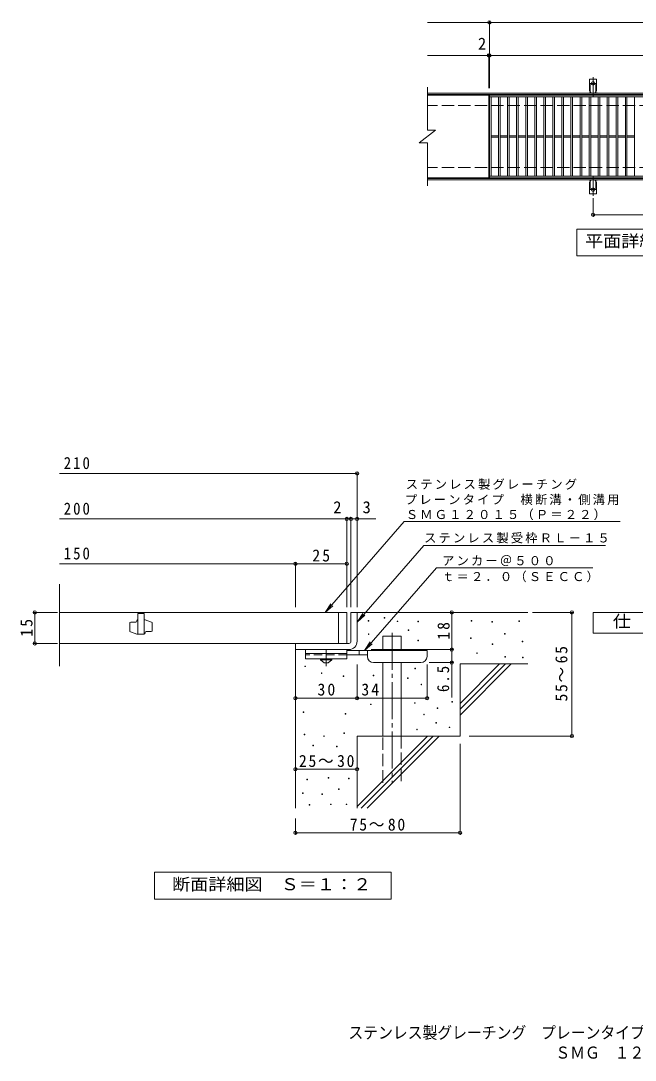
# Model space of a CAD drawing. Units: millimetres, scale not verified, with parts at other scales. Extents: x -329 to 310, y -275 to 236.
# Drawn here: x -329 to -31, y -275 to 230 of the extents above; entities that cross this region are included whole.
import ezdxf
from ezdxf.enums import TextEntityAlignment as Align

# ---------------------------------------------------------------- set-up
doc = ezdxf.new("R2010")
doc.units = ezdxf.units.MM
doc.header["$LTSCALE"] = 2
doc.header["$PDMODE"] = 32
doc.header["$PDSIZE"] = 1.6
for name, pattern in [('CHAIN1', [8, 5, -1, 1, -1]), ('CHAIN2', [12, 9, -1, 1, -1]), ('DASHED2', [3, 2, -1]), ('DASHED3', [4, 3, -1])]:
    doc.linetypes.add(name, pattern=pattern)
for name, color, linetype, lineweight in [('C-1', 2, 'Continuous', 9), ('C-2', 3, 'Continuous', 9), ('C-4', 7, 'Continuous', 9), ('C-5', 7, 'Continuous', 9), ('C-A', 3, 'Continuous', 9), ('D-0', 7, 'Continuous', 9), ('D-1', 2, 'Continuous', 9), ('D-2', 3, 'Continuous', 9), ('D-4', 7, 'Continuous', 9), ('D-5', 7, 'Continuous', 9), ('D-6', 6, 'Continuous', 9), ('D-9', 4, 'Continuous', 9)]:
    doc.layers.add(name, color=color, linetype=linetype, lineweight=lineweight)
doc.layers.add('F-5_F-5ﾚｲﾔ', color=2, linetype='Continuous')
doc.styles.add('ＭＳ ゴシック', font='')
doc.styles.get('ＭＳ ゴシック').set_extended_font_data('MS Gothic')

msp = doc.modelspace()

# ---------------------------------------------------------------- linework, layer by layer
at = {"layer": 'C-1'}
for p, q in [((129.139, 194.338), (-131.861, 194.338)), ((129.139, 193.738), (-131.861, 193.738)), ((129.139, 152.938), (-131.861, 152.938)), ((129.139, 152.338), (-131.861, 152.338))]:
    msp.add_line(p, q, dxfattribs=at)
at = {"layer": 'C-1', "linetype": 'DASHED3'}
for p, q in [((129.139, 188.338), (-131.861, 188.338)), ((129.139, 158.338), (-131.861, 158.338))]:
    msp.add_line(p, q, dxfattribs=at)
at = {"layer": 'C-2'}
for p, q in [((-131.861, 197.338), (-131.861, 176.338)), ((-102.061, 193.338), (-131.861, 193.338)), ((-102.061, 193.338), (-102.061, 153.338)), ((-101.661, 192.538), (97.139, 192.538)), ((-100.861, 154.138), (-100.861, 192.538)), ((-97.261, 154.138), (-97.261, 192.538)), ((-96.461, 154.138), (-96.461, 192.538)), ((-92.861, 154.138), (-92.861, 192.538)), ((-92.061, 154.138), (-92.061, 192.538)), ((-88.461, 154.138), (-88.461, 192.538)), ((-87.661, 154.138), (-87.661, 192.538)), ((-84.061, 154.138), (-84.061, 192.538)), ((-83.261, 154.138), (-83.261, 192.538)), ((-79.661, 154.138), (-79.661, 192.538)), ((-78.861, 154.138), (-78.861, 192.538)), ((-75.261, 154.138), (-75.261, 192.538)), ((-74.461, 154.138), (-74.461, 192.538)), ((-70.861, 154.138), (-70.861, 192.538)), ((-70.061, 154.138), (-70.061, 192.538)), ((-66.461, 154.138), (-66.461, 192.538)), ((-65.661, 154.138), (-65.661, 192.538)), ((-62.061, 154.138), (-62.061, 192.538)), ((-61.261, 154.138), (-61.261, 192.538)), ((-57.661, 154.138), (-57.661, 192.538)), ((-56.861, 154.138), (-56.861, 192.538)), ((-53.261, 154.138), (-53.261, 192.538)), ((-52.461, 154.138), (-52.461, 192.538)), ((-48.861, 154.138), (-48.861, 192.538)), ((-48.061, 154.138), (-48.061, 192.538)), ((-44.461, 154.138), (-44.461, 192.538)), ((-43.661, 154.138), (-43.661, 192.538)), ((-40.061, 154.138), (-40.061, 192.538)), ((-39.261, 154.138), (-39.261, 192.538)), ((-35.661, 154.138), (-35.661, 192.538)), ((-34.861, 154.138), (-34.861, 192.538)), ((-31.261, 154.138), (-31.261, 192.538)), ((-135.861, 170.338), (-127.861, 176.338)), ((-131.861, 176.338), (-127.861, 176.338)), ((-100.861, 173.638), (-97.261, 173.638)), ((-100.861, 173.038), (-97.261, 173.038)), ((-96.461, 173.638), (-92.861, 173.638)), ((-96.461, 173.038), (-92.861, 173.038)), ((-92.061, 173.638), (-88.461, 173.638)), ((-92.061, 173.038), (-88.461, 173.038)), ((-87.661, 173.638), (-84.061, 173.638)), ((-87.661, 173.038), (-84.061, 173.038)), ((-83.261, 173.638), (-79.661, 173.638)), ((-83.261, 173.038), (-79.661, 173.038)), ((-78.861, 173.638), (-75.261, 173.638)), ((-78.861, 173.038), (-75.261, 173.038)), ((-74.461, 173.638), (-70.861, 173.638)), ((-74.461, 173.038), (-70.861, 173.038)), ((-70.061, 173.638), (-66.461, 173.638)), ((-70.061, 173.038), (-66.461, 173.038)), ((-65.661, 173.638), (-62.061, 173.638)), ((-65.661, 173.038), (-62.061, 173.038)), ((-61.261, 173.638), (-57.661, 173.638)), ((-61.261, 173.038), (-57.661, 173.038)), ((-56.861, 173.638), (-53.261, 173.638)), ((-56.861, 173.038), (-53.261, 173.038)), ((-52.461, 173.638), (-48.861, 173.638)), ((-52.461, 173.038), (-48.861, 173.038)), ((-48.061, 173.638), (-44.461, 173.638)), ((-48.061, 173.038), (-44.461, 173.038)), ((-43.661, 173.638), (-40.061, 173.638)), ((-43.661, 173.038), (-40.061, 173.038)), ((-39.261, 173.638), (-35.661, 173.638)), ((-39.261, 173.038), (-35.661, 173.038)), ((-34.861, 173.638), (-31.261, 173.638)), ((-34.861, 173.038), (-31.261, 173.038)), ((-135.861, 170.338), (-131.861, 170.338)), ((-131.861, 170.338), (-131.861, 149.338)), ((-102.061, 153.338), (-131.861, 153.338)), ((97.139, 154.138), (-101.661, 154.138)), ((97.139, 153.338), (-101.661, 153.338))]:
    msp.add_line(p, q, dxfattribs=at)
msp.add_lwpolyline([(-101.661, 153.338), (-101.661, 193.338), (97.139, 193.338)], dxfattribs=at)
at = {"layer": 'C-4'}
for p, q in [((-131.861, 228.738), (129.139, 228.738)), ((-101.661, 196.738), (-101.661, 229.338)), ((-131.861, 212.738), (129.139, 212.738)), ((-102.061, 196.738), (-102.061, 213.338)), ((-51.361, 143.395), (-51.361, 134.738)), ((-51.361, 135.338), (48.639, 135.338))]:
    msp.add_line(p, q, dxfattribs=at)
for p in [(-101.661, 228.738), (-102.061, 212.738), (-101.661, 212.738), (-51.361, 135.338)]:
    msp.add_point(p, dxfattribs=at)
at = {"layer": 'C-5'}
msp.add_lwpolyline([(-59.261, 115.338), (-59.261, 128.338), (55.739, 128.338), (55.739, 115.338)], close=True, dxfattribs=at)
at = {"layer": 'C-A', "color": 7, "linetype": 'CHAIN2'}
for p, q in [((-51.361, 192.645), (-51.361, 202.125)), ((-52.516, 199.138), (-50.206, 199.138)), ((-51.361, 154.032), (-51.361, 144.552)), ((-52.516, 147.538), (-50.206, 147.538))]:
    msp.add_line(p, q, dxfattribs=at)
at = {"layer": 'C-A'}
for p, q in [((-53.111, 195.338), (-53.111, 201.138)), ((-49.611, 201.138), (-53.111, 201.138)), ((-49.611, 195.338), (-49.611, 201.138)), ((-53.111, 195.338), (-52.861, 195.338)), ((-52.961, 194.538), (-52.861, 194.538)), ((-49.862, 194.538), (-49.759, 194.538)), ((-49.611, 195.338), (-49.861, 195.338)), ((-52.961, 152.138), (-52.861, 152.138)), ((-49.862, 152.138), (-49.759, 152.138)), ((-53.111, 151.338), (-52.861, 151.338)), ((-53.111, 151.338), (-53.111, 145.538)), ((-49.611, 151.338), (-49.861, 151.338)), ((-49.611, 151.338), (-49.611, 145.538)), ((-49.611, 145.538), (-53.111, 145.538))]:
    msp.add_line(p, q, dxfattribs=at)
at = {"layer": 'C-A', "linetype": 'DASHED2'}
for p, q in [((-52.711, 195.309), (-52.711, 201.138)), ((-50.011, 195.309), (-50.011, 201.138)), ((-52.711, 151.367), (-52.711, 145.538)), ((-50.011, 151.367), (-50.011, 145.538))]:
    msp.add_line(p, q, dxfattribs=at)
at = {"layer": 'C-A'}
for centre in [(-51.361, 199.138), (-51.361, 147.538)]:
    msp.add_circle(centre, 0.85, dxfattribs=at)
for centre, start, end in [((-52.961, 194.138), 90.27596, 150.00047), ((-52.861, 194.938), 270, 90), ((-49.861, 194.938), 90, 269.8667), ((-49.761, 194.138), 29.99927, 89.75836), ((-52.961, 152.538), 209.99951, 269.72403), ((-52.861, 151.738), 270, 90), ((-49.861, 151.738), 90.13329, 270), ((-49.761, 152.538), 270.24162, 330.00072)]:
    msp.add_arc(centre, 0.4, start, end, dxfattribs=at)
at = {"layer": 'D-0'}
for points in [[(-152.874, -60.602), (-152.874, -60.302), (-152.575, -60.302), (-152.575, -60.602)], [(-160.552, -62.05), (-160.552, -61.75), (-160.252, -61.75), (-160.252, -62.05)], [(-146.448, -62.32), (-146.448, -62.02), (-146.148, -62.02), (-146.148, -62.32)], [(-136.46, -62.456), (-136.46, -62.156), (-136.16, -62.156), (-136.16, -62.456)], [(-110.608, -62.05), (-110.608, -61.75), (-110.308, -61.75), (-110.308, -62.05)], [(-100.457, -62.591), (-100.457, -62.291), (-100.157, -62.291), (-100.157, -62.591)], [(-87.463, -62.185), (-87.463, -61.885), (-87.163, -61.885), (-87.163, -62.185)], [(-160.52, -68.583), (-160.52, -68.283), (-160.22, -68.283), (-160.22, -68.583)], [(-141.197, -66.652), (-141.197, -66.351), (-140.897, -66.351), (-140.897, -66.652)], [(-110.879, -70.441), (-110.879, -70.141), (-110.579, -70.141), (-110.579, -70.441)], [(-94.418, -68.335), (-94.418, -68.035), (-94.118, -68.035), (-94.118, -68.335)], [(-136.472, -71.639), (-136.472, -71.339), (-136.172, -71.339), (-136.172, -71.639)], [(-100.322, -73.419), (-100.322, -73.119), (-100.022, -73.119), (-100.022, -73.419)], [(-85.708, -72.17), (-85.708, -71.87), (-85.408, -71.87), (-85.408, -72.17)], [(-107.888, -77.702), (-107.888, -77.402), (-107.588, -77.402), (-107.588, -77.702)], [(-94.161, -79.571), (-94.161, -79.27), (-93.861, -79.27), (-93.861, -79.571)], [(-85.577, -79.867), (-85.577, -79.567), (-85.277, -79.567), (-85.277, -79.867)], [(-191.42, -84.17), (-191.42, -83.87), (-191.12, -83.87), (-191.12, -84.17)], [(-137.873, -85.168), (-137.873, -84.868), (-137.573, -84.868), (-137.573, -85.168)], [(-183.35, -87.444), (-183.35, -87.143), (-183.05, -87.143), (-183.05, -87.444)], [(-172.691, -88.89), (-172.691, -88.59), (-172.391, -88.59), (-172.391, -88.89)], [(-158.171, -88.656), (-158.171, -88.356), (-157.872, -88.356), (-157.872, -88.656)], [(-141.478, -89.882), (-141.478, -89.582), (-141.178, -89.582), (-141.178, -89.882)], [(-134.936, -93.039), (-134.936, -92.739), (-134.636, -92.739), (-134.636, -93.039)], [(-159.421, -102.612), (-159.421, -102.312), (-159.12, -102.312), (-159.12, -102.612)], [(-138.031, -101.985), (-138.031, -101.685), (-137.731, -101.685), (-137.731, -101.985)], [(-127.003, -104.463), (-127.003, -104.163), (-126.703, -104.163), (-126.703, -104.463)], [(-119.955, -101.47), (-119.955, -101.17), (-119.655, -101.17), (-119.655, -101.47)], [(-192.208, -106.403), (-192.208, -106.103), (-191.908, -106.103), (-191.908, -106.403)], [(-171.751, -107.232), (-171.751, -106.932), (-171.451, -106.932), (-171.451, -107.232)], [(-133.638, -107.602), (-133.638, -107.302), (-133.338, -107.302), (-133.338, -107.602)], [(-137.038, -114.843), (-137.038, -114.543), (-136.737, -114.543), (-136.737, -114.843)], [(-127.68, -111.637), (-127.68, -111.337), (-127.38, -111.337), (-127.38, -111.637)], [(-121.309, -113.787), (-121.309, -113.487), (-121.009, -113.487), (-121.009, -113.787)], [(-191.725, -117.288), (-191.725, -116.988), (-191.425, -116.988), (-191.425, -117.288)], [(-182.22, -118.065), (-182.22, -117.765), (-181.92, -117.765), (-181.92, -118.065)], [(-172.463, -116.579), (-172.463, -116.279), (-172.163, -116.279), (-172.163, -116.579)], [(-187.438, -122.604), (-187.438, -122.304), (-187.138, -122.304), (-187.138, -122.604)], [(-176.034, -123.118), (-176.034, -122.818), (-175.734, -122.818), (-175.734, -123.118)], [(-190.43, -139.083), (-190.43, -138.783), (-190.13, -138.783), (-190.13, -139.083)], [(-180.076, -138.322), (-180.076, -138.022), (-179.776, -138.022), (-179.776, -138.322)], [(-170.102, -138.703), (-170.102, -138.403), (-169.802, -138.403), (-169.802, -138.703)], [(-192.562, -145.783), (-192.562, -145.483), (-192.262, -145.483), (-192.262, -145.783)], [(-183.121, -146.24), (-183.121, -145.94), (-182.821, -145.94), (-182.821, -146.24)], [(-175.051, -143.88), (-175.051, -143.58), (-174.751, -143.58), (-174.751, -143.88)], [(-189.288, -151.493), (-189.288, -151.193), (-188.988, -151.193), (-188.988, -151.493)], [(-178.934, -151.189), (-178.934, -150.889), (-178.634, -150.889), (-178.634, -151.189)], [(-171.321, -151.189), (-171.321, -150.889), (-171.021, -150.889), (-171.021, -151.189)]]:
    msp.add_lwpolyline(points, close=True, dxfattribs=at)
at = {"layer": 'D-1'}
for p, q in [((-168.977, -57.86), (-165.977, -57.86)), ((-168.977, -71.86), (-168.977, -57.86)), ((-165.977, -57.86), (-165.977, -71.86)), ((-195.979, -72.86), (-169.977, -72.86)), ((-195.977, -75.86), (-195.977, -72.86)), ((-169.977, -75.86), (-195.979, -75.86))]:
    msp.add_line(p, q, dxfattribs=at)
for centre, radius, start, end in [((-169.978, -71.86), 1, 270.02448, 0.01074), ((-169.977, -71.86), 4, 270, 0.00024), ((-169.977, -71.86), 1, 270, 0.0002)]:
    msp.add_arc(centre, radius, start, end, dxfattribs=at)
at = {"layer": 'D-2'}
for p, q in [((-310.511, -83.909), (-310.511, -44.12)), ((-170.977, -57.86), (-310.511, -57.86)), ((-272.477, -58.36), (-272.477, -68.36)), ((-269.477, -58.36), (-272.477, -58.36)), ((-269.477, -58.36), (-269.477, -68.36)), ((-174.977, -72.86), (-174.977, -57.86)), ((-170.977, -57.86), (-170.977, -72.86)), ((-276.477, -66.757), (-276.477, -63.11)), ((-275.977, -62.61), (-273.477, -62.61)), ((-272.977, -62.11), (-272.977, -61.86)), ((-268.977, -61.36), (-269.477, -61.36)), ((-265.809, -62.491), (-268.977, -61.36)), ((-265.477, -62.962), (-265.477, -66.61)), ((-276.145, -67.228), (-272.977, -68.36)), ((-269.477, -68.36), (-272.977, -68.36)), ((-268.977, -67.86), (-268.977, -67.61)), ((-268.477, -67.11), (-265.977, -67.11)), ((-310.511, -72.86), (-170.977, -72.86))]:
    msp.add_line(p, q, dxfattribs=at)
for centre, start, end in [((-275.977, -63.11), 90, 180), ((-273.477, -62.11), 270, 0), ((-272.477, -61.86), 90, 180), ((-265.977, -62.962), 0, 70.34616), ((-275.977, -66.757), 180, 250.34616), ((-269.477, -67.86), 270, 0), ((-268.477, -67.61), 90, 180), ((-265.977, -66.61), 270, 0)]:
    msp.add_arc(centre, 0.5, start, end, dxfattribs=at)
at = {"layer": 'D-4'}
for p, q in [((-165.977, -55.269), (-165.977, 10.314)), ((-310.511, 9.714), (-165.977, 9.714)), ((-310.511, -12.426), (-156.84, -12.426)), ((-170.977, -55.269), (-170.977, -11.826)), ((-168.977, -55.269), (-168.977, -11.826)), ((-195.977, -55.269), (-195.977, -33.576)), ((-311.581, -57.86), (-323.191, -57.86)), ((-322.591, -72.86), (-322.591, -57.86)), ((-119.986, -57.86), (-119.986, -75.86)), ((-80.771, -57.86), (-61.04, -57.86)), ((-61.64, -117.86), (-61.64, -57.86)), ((-311.581, -72.86), (-323.191, -72.86)), ((-159.177, -75.86), (-119.386, -75.86)), ((-119.986, -75.86), (-119.986, -99.21)), ((-165.977, -100.08), (-165.977, -83.16)), ((-131.977, -100.08), (-131.977, -83.16)), ((-119.386, -82.16), (-130.977, -82.16)), ((-111.53, -117.86), (-61.04, -117.86)), ((-115.977, -121.689), (-115.977, -165.476)), ((-195.977, -133.983), (-165.977, -133.983)), ((-195.977, -157.86), (-195.977, -165.476)), ((-195.977, -164.876), (-115.977, -164.876))]:
    msp.add_line(p, q, dxfattribs=at)
for points in [[(-310.511, -34.176), (-195.977, -34.176), (-170.977, -34.176)], [(-195.977, -99.48), (-165.977, -99.48), (-131.977, -99.48)]]:
    msp.add_lwpolyline(points, dxfattribs=at)
for p in [(-165.977, 9.714), (-170.977, -12.426), (-168.977, -12.426), (-165.977, -12.426), (-195.977, -34.176), (-170.977, -34.176), (-322.591, -57.86), (-119.986, -57.86), (-61.64, -57.86), (-322.591, -72.86), (-119.986, -75.86), (-119.986, -82.16), (-195.977, -99.48), (-165.977, -99.48), (-131.977, -99.48), (-61.64, -117.86), (-195.977, -133.983), (-165.977, -133.983), (-195.977, -164.876), (-115.977, -164.876)]:
    msp.add_point(p, dxfattribs=at)
at = {"layer": 'D-5'}
for p, q in [((-143.128, -13.744), (-181.525, -57.86)), ((-143.128, -13.744), (-59.721, -13.744)), ((-59.721, -13.744), (-38.243, -13.744)), ((-133.545, -25.278), (-165.977, -62.54)), ((-133.545, -25.278), (-45.349, -25.278)), ((-127.444, -36.25), (-162.353, -76.36)), ((-127.444, -36.25), (-51.466, -36.25)), ((-181.525, -57.86), (-178.762, -53.692)), ((-181.525, -57.86), (-177.778, -54.549)), ((-165.977, -62.54), (-163.215, -58.373)), ((-165.977, -62.54), (-162.231, -59.23)), ((-162.353, -76.36), (-159.591, -72.192)), ((-162.353, -76.36), (-158.607, -73.049))]:
    msp.add_line(p, q, dxfattribs=at)
msp.add_lwpolyline([(-51.264, -67.86), (-51.264, -57.86), (-6.264, -57.86), (-6.264, -67.86)], close=True, dxfattribs=at)
at = {"layer": 'D-5', "color": 2}
msp.add_lwpolyline([(-264.376, -197.048), (-264.376, -184.048), (-149.376, -184.048), (-149.376, -197.048)], close=True, dxfattribs=at)
at = {"layer": 'D-6'}
for p, q in [((-165.977, -57.86), (-82.977, -57.86)), ((-153.519, -69.36), (-144.519, -69.36)), ((-153.519, -76.36), (-153.519, -69.36)), ((-144.519, -76.36), (-144.519, -69.36)), ((-195.977, -75.86), (-195.977, -152.86)), ((-153.519, -117.86), (-153.519, -82.16)), ((-144.519, -117.86), (-144.519, -82.16)), ((-115.977, -82.86), (-82.977, -82.86)), ((-115.977, -82.86), (-115.977, -117.86)), ((-115.977, -102.062), (-96.775, -82.86)), ((-115.977, -104.89), (-93.947, -82.86)), ((-115.977, -107.718), (-91.119, -82.86)), ((-165.977, -117.86), (-165.977, -152.86)), ((-165.977, -117.86), (-115.977, -117.86)), ((-165.977, -152.061), (-131.775, -117.86)), ((-163.947, -152.86), (-128.947, -117.86)), ((-161.119, -152.86), (-126.119, -117.86))]:
    msp.add_line(p, q, dxfattribs=at)
at = {"layer": 'D-6', "linetype": 'CHAIN2'}
msp.add_line((-149.019, -67.667), (-149.019, -140.526), dxfattribs=at)
at = {"layer": 'D-6', "linetype": 'DASHED3'}
for p, q in [((-153.519, -140.526), (-153.519, -117.86)), ((-144.519, -117.86), (-144.519, -140.526))]:
    msp.add_line(p, q, dxfattribs=at)
at = {"layer": 'D-9', "color": 3}
for p, q in [((-190.977, -75.86), (-190.977, -80.36)), ((-170.977, -75.86), (-190.977, -75.86)), ((-170.977, -77.86), (-190.977, -77.86)), ((-170.977, -80.36), (-190.977, -80.36)), ((-170.977, -75.86), (-170.977, -80.36))]:
    msp.add_line(p, q, dxfattribs=at)
at = {"layer": 'D-9', "color": 3, "linetype": 'DASHED2'}
msp.add_line((-170.977, -78.36), (-190.977, -78.36), dxfattribs=at)
at = {"layer": 'D-9', "color": 2}
for p, q in [((-183.727, -80.86), (-183.727, -80.36)), ((-178.227, -80.86), (-178.227, -80.36)), ((-183.727, -80.86), (-181.977, -82.359)), ((-183.727, -80.86), (-178.227, -80.86)), ((-181.977, -82.359), (-179.977, -82.359)), ((-179.977, -82.359), (-178.227, -80.86))]:
    msp.add_line(p, q, dxfattribs=at)
at = {"layer": 'D-9', "linetype": 'CHAIN1'}
msp.add_line((-180.977, -83.908), (-180.977, -75.86), dxfattribs=at)
at = {"layer": 'D-9'}
for p, q in [((-131.977, -76.36), (-170.977, -76.36)), ((-160.972, -78.36), (-170.977, -78.36)), ((-164.977, -78.36), (-164.977, -76.36)), ((-160.977, -79.16), (-160.977, -76.36)), ((-131.977, -79.16), (-131.977, -76.36)), ((-157.977, -82.16), (-134.977, -82.16))]:
    msp.add_line(p, q, dxfattribs=at)
for centre, start, end in [((-157.977, -79.16), 180, 270), ((-134.977, -79.16), 270, 0)]:
    msp.add_arc(centre, 3, start, end, dxfattribs=at)

# ---------------------------------------------------------------- texts
at = {"layer": 'C-4', "color": 2, "style": 'ＭＳ ゴシック'}
msp.add_text('2', height=5.865, dxfattribs=at).set_placement((-107.253, 213.738), align=Align.BOTTOM_LEFT)
at = {"layer": 'C-5', "color": 2, "style": 'ＭＳ ゴシック', "width": 1.1}
msp.add_text('平面詳細図\u3000Ｓ＝１：１０', height=5.865, dxfattribs=at).set_placement((-55.261, 117.838), align=Align.BOTTOM_LEFT)
at = {"layer": 'D-4', "color": 2, "style": 'ＭＳ ゴシック'}
for s, p in [('2', (-177.566, -11.426)), ('3', (-163.317, -11.426))]:
    msp.add_text(s, height=5.865, dxfattribs=at).set_placement(p, align=Align.BOTTOM_LEFT)
at = {"layer": 'D-4', "color": 2, "char_height": 5.865, "attachment_point": 7, "style": 'ＭＳ ゴシック'}
for s, insert in [('\\T1.27;\\W0.95;25', (-187.727, -33.176)), ('\\T1.27;\\W0.95;30', (-185.227, -98.28)), ('\\T1.27;\\W0.95;34', (-163.904, -98.28)), ('\\T1.22;\\W0.95;25～30', (-194.227, -132.984)), ('\\T1.22;\\W0.95;75～80', (-169.551, -163.876))]:
    msp.add_mtext(s, dxfattribs=dict(at, insert=insert))
at = {"layer": 'D-4', "color": 2, "char_height": 5.865, "attachment_point": 7, "rotation": 90, "style": 'ＭＳ ゴシック'}
for s, insert in [('\\T1.27;\\W0.95;15', (-323.591, -69.61)), ('\\T1.27;\\W0.95;18', (-120.986, -71.11)), ('\\T1.22;\\W0.95;55～65', (-63.746, -101.11)), ('\\T1.27;\\W0.9;6.5', (-121.186, -96.499))]:
    msp.add_mtext(s, dxfattribs=dict(at, insert=insert))
at = {"layer": 'D-5', "color": 2, "style": 'ＭＳ ゴシック', "width": 1.1}
for s, p in [('仕\u3000様', (-41.764, -66.86)), ('断面詳細図\u3000Ｓ＝１：２', (-255.876, -194.548))]:
    msp.add_text(s, height=5.865, dxfattribs=at).set_placement(p, align=Align.BOTTOM_LEFT)
at = {"layer": 'D-5', "color": 2, "char_height": 5.865, "attachment_point": 7, "style": 'ＭＳ ゴシック'}
for s, insert in [('\\T1.27;\\W0.9;210', (-308.511, 11.714)), ('\\T1.27;\\W0.9;200', (-308.511, -10.426)), ('\\T1.27;\\W0.9;150', (-308.511, -32.176))]:
    msp.add_mtext(s, dxfattribs=dict(at, insert=insert))
at = {"layer": 'D-5', "char_height": 4.399, "attachment_point": 7, "style": 'ＭＳ ゴシック'}
for s, insert in [('\\T1.17;ステンレス製グレーチング', (-142.337, 1.731)), ('\\T1.17;プレーンタイプ\u3000横断溝・側溝用', (-142.794, -5.748)), ('\\T1.17;ＳＭＧ１２０１５（Ｐ＝２２）', (-142.337, -13.04)), ('\\T1.17;ステンレス製受枠ＲＬ－１５', (-133.45, -24.326)), ('\\T1.17;アンカー＠５００', (-124.715, -35.318)), ('\\T1.17;ｔ＝２．０（ＳＥＣＣ）', (-124.715, -43.182))]:
    msp.add_mtext(s, dxfattribs=dict(at, insert=insert))
at = {"layer": 'F-5_F-5ﾚｲﾔ', "style": 'ＭＳ ゴシック', "width": 0.9}
for s, p in [('ステンレス製グレーチング\u3000プレーンタイプ\u3000横断溝・側溝用', (-170.2, -266.622)), ('ＳＭＧ\u3000１２０１５（Ｐ＝２２）＋ＲＬ－１５', (-69.647, -276.322))]:
    msp.add_text(s, height=5.865, dxfattribs=at).set_placement(p, align=Align.BOTTOM_LEFT)

doc.saveas('drawing.dxf')
